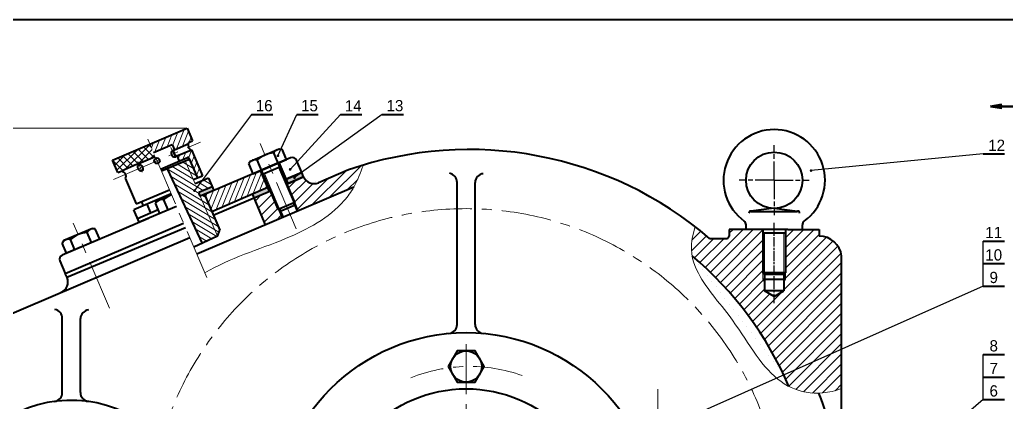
# Model space of a CAD drawing. Header units: millimetres. Extents: x -190 to 12889, y -227 to 3957.
# Drawn here: x 7124.5 to 7561.8, y 3787.3 to 3957 of the extents above; entities that cross this region are included whole.
import ezdxf

# ---------------------------------------------------------------- set-up
doc = ezdxf.new("R2010")
doc.units = ezdxf.units.MM
doc.header["$LTSCALE"] = 0.7
doc.header["$PDMODE"] = 35
doc.header["$PDSIZE"] = -4
for name, pattern in [('AM_ISO08W050', [18, 12, -1.5, 3, -1.5]), ('AM_ISO08W050x2', [9, 6, -0.75, 1.5, -0.75]), ('CENTER', [50.8, 31.75, -6.35, 6.35, -6.35])]:
    doc.linetypes.add(name, pattern=pattern)
doc.layers.get('0').update_dxf_attribs({"color": 255})
for name, color, linetype, lineweight in [('1. Nét đâm', 7, 'Continuous', 35), ('AM_5', 10, 'Continuous', 25), ('AM_7', 4, 'AM_ISO08W050', 25), ('AM_8', 1, 'Continuous', 25), ('CON', 7, 'Continuous', 50), ('manh', 1, 'Continuous', 13), ('net dam', 7, 'Continuous', 40), ('net manh', 2, 'Continuous', 13), ('tam', 4, 'CENTER', 13)]:
    doc.layers.add(name, color=color, linetype=linetype, lineweight=lineweight)
doc.dimstyles.new('ISO-25$0', dxfattribs={"dimtxt": 3.5, "dimasz": 2.5, "dimexe": 1.25, "dimexo": 0.625, "dimtad": 1, "dimtoh": 1, "dimtxsty": 'Standard', "dimcen": 2.5, "dimclrd": 3, "dimclre": 3, "dimclrt": 2, "dimadec": 0, "dimazin": 0, "dimtfac": 1, "dimtmove": 0, "dimatfit": 3, "dimfxl": 1, "dimlwd": 13, "dimlwe": 13, "dimarcsym": 0})
pattern_1 = [(45, (2254.031, 3257.259), (-2.245064, 2.245064), [])]

# ---------------------------------------------------------------- blocks, each defined once
blk = doc.blocks.new('dsfeer')
blk.add_lwpolyline([(0, 10), (-8.66, 5), (-8.66, -5), (0, -10), (8.66, -5), (8.66, 5)], close=True)
blk.add_circle((0, 0), 8.66)
blk = doc.blocks.new('*U796')
at = {"xscale": 0.8000000000000002, "yscale": 0.8000000000000002, "zscale": 0.8000000000000002, "rotation": 90.00000000000001}
blk.add_blockref('dsfeer', (0, 0), dxfattribs=at)
blk = doc.blocks.new('*U797')
at = {"layer": 'net dam', "color": 0, "linetype": 'ByBlock', "lineweight": -2}
blk.add_blockref('*U796', (684.53, 1701.06), dxfattribs=at)
for p, rotation in [((623.92, 1666.06), 60.00000000000001), ((745.13, 1666.06), 300.0000000000001), ((623.92, 1596.08), 120), ((745.13, 1596.08), 240), ((684.53, 1561.09), 180)]:
    blk.add_blockref('*U796', p, dxfattribs=dict(at, rotation=rotation))
blk = doc.blocks.new('*D824')
at = {"layer": 'AM_5', "color": 3, "linetype": 'Continuous', "lineweight": 13, "transparency": 16777216}
for p, q in [((7198.14, 3908.88), (6974.81, 3908.88)), ((6976.06, 3544.23), (6976.06, 3906.38)), ((7050.25, 3541.73), (6974.81, 3541.73))]:
    blk.add_line(p, q, dxfattribs=at)
at = {"layer": 'AM_5', "color": 3, "transparency": 16777216}
for points in [[(6975.64, 3906.38), (6976.47, 3906.38), (6976.06, 3908.88)], [(6975.64, 3544.23), (6976.47, 3544.23), (6976.06, 3541.73)]]:
    blk.add_solid(points, dxfattribs=at)
at = {"layer": 'Defpoints', "color": 0, "transparency": 16777216}
for p in [(6976.06, 3908.88), (7198.76, 3908.88), (7050.87, 3541.73)]:
    blk.add_point(p, dxfattribs=at)
at = {"layer": 'AM_5', "color": 2, "transparency": 16777216, "insert": (6973.39, 3725.3), "char_height": 3.5, "attachment_point": 5, "rotation": 90}
blk.add_mtext('367,15', dxfattribs=at)

msp = doc.modelspace()

# ---------------------------------------------------------------- hatches: boundary and pattern name
at = {"layer": 'AM_8'}
h = msp.add_hatch(color=256, dxfattribs=at)
edge = h.paths.add_edge_path(flags=0)
edge.add_arc((7238.9553, 3896.6819), 0.625, 0, 360)
h = msp.add_hatch(color=256, dxfattribs=at)
edge = h.paths.add_edge_path(flags=0)
edge.add_arc((7244.3898, 3890.6368), 0.625, 0, 360)
h = msp.add_hatch(color=256, dxfattribs=at)
edge = h.paths.add_edge_path(flags=0)
edge.add_arc((7475.3118, 3890.1129), 0.625, 0, 360)
h = msp.add_hatch(color=256, dxfattribs=at)
edge = h.paths.add_edge_path(flags=0)
edge.add_arc((7246.3003, 3886.9149), 0.625, 0, 360)
h = msp.add_hatch(color=256, dxfattribs=at)
edge = h.paths.add_edge_path(flags=0)
edge.add_arc((7201.9686, 3881.2107), 0.625, 0, 360)
at = {"layer": 'manh'}
h = msp.add_hatch(dxfattribs=at)
h.set_pattern_fill('_U', color=1, scale=2.08, angle=68.087558, style=0, pattern_type=0)
h.set_pattern_definition([(68.087558, (2454.7012, -4381.8207), (-1.9297309, 0.77623365), [])])
edge = h.paths.add_edge_path()
edge.add_line((7198.7645, 3908.8794), (7182.2054, 3901.8206))
edge.add_line((7182.2054, 3901.8206), (7183.774, 3898.141))
edge.add_line((7183.774, 3898.141), (7192.0539, 3901.6705))
edge.add_line((7192.0539, 3901.6705), (7193.0342, 3899.3708))
edge.add_line((7193.0342, 3899.3708), (7199.4374, 3902.099))
edge.add_ellipse((7200.0618, 3900.7359), major_axis=(-0.5882, 1.3799), ratio=0.33333333, start_angle=0, end_angle=2.291526, ccw=False)
edge.add_line((7199.4554, 3902.1073), (7199.2591, 3902.5678))
edge.add_line((7199.2591, 3902.5678), (7201.1173, 3903.36))
edge.add_line((7201.1173, 3903.36), (7198.7645, 3908.8794))
h = msp.add_hatch(dxfattribs=at)
h.set_pattern_fill('_U', color=1, scale=2.3, angle=45, style=0, double=1, pattern_type=0)
h.set_pattern_definition([(45, (2254.0311, 3257.259), (-1.6263456, 1.6263456), []), (135, (2254.0311, 3257.259), (-1.6263456, -1.6263456), [])])
h.paths.add_polyline_path([(7184.5601, 3896.299), (7183.7747, 3898.1413), (7182.2062, 3901.8209), (7165.6479, 3894.7625), (7167.5401, 3890.3236), (7167.9287, 3889.412), (7168.0687, 3889.272), (7169.8405, 3890.0273), (7176.2803, 3892.7711)])
h = msp.add_hatch(dxfattribs=at)
h.set_pattern_fill('_USER', color=1, scale=2.05, angle=68, pattern_type=0)
h.set_pattern_definition([(68, (2254.0311, 3257.259), (-1.9007269, 0.7679435), [])])
h.paths.add_polyline_path([(7200.65, 3899.356), (7194.2107, 3896.6111), (7195.191, 3894.3113), (7199.3306, 3896.0759), (7203.252, 3886.8768), (7205.5517, 3887.8572)])
h = msp.add_hatch(dxfattribs=at)
h.set_pattern_fill('_USER', color=1, scale=2.05, angle=149, style=0, pattern_type=0)
h.set_pattern_definition([(149, (2254.0311, 3257.259), (-1.05582805, -1.757193), [])])
h.paths.add_polyline_path([(7206.3891, 3879.5176), (7204.5492, 3878.7333), (7212.1057, 3861.0068), (7213.1612, 3863.6309)])
h.paths.add_polyline_path([(7204.5492, 3878.7333), (7203.8434, 3880.3891), (7209.8228, 3882.938), (7208.1758, 3886.8016), (7202.1964, 3884.2527), (7197.8829, 3894.3717), (7189.7986, 3890.9255), (7205.2978, 3857.8315), (7212.1057, 3861.0068)])
edge = h.paths.add_edge_path()
edge.add_arc((7199.0667, 3895.4199), 0.5, -66.912442, 23.087558, ccw=False)
edge.add_line((7199.2628, 3894.9599), (7197.8829, 3894.3717))
edge.add_line((7197.8829, 3894.3717), (7201.4121, 3886.0926))
edge.add_line((7201.4121, 3886.0926), (7203.252, 3886.8768))
edge.add_line((7203.252, 3886.8768), (7199.5267, 3895.616))
h = msp.add_hatch(dxfattribs=at)
h.set_pattern_fill('ANSI31', color=1, style=0)
h.set_pattern_definition(pattern_1)
h.paths.add_polyline_path([(7235.7096, 3880.8701), (7235.4413, 3881.0313), (7228.2525, 3877.9669), (7233.3503, 3866.0081), (7240.708, 3869.1445), (7239.061, 3873.0081)])
edge = h.paths.add_edge_path()
edge.add_spline(control_points=[(7272.5706, 3882.7269), (7274.3362, 3885.8258), (7275.5803, 3889.1912), (7276.8244, 3892.5566)], knot_values=[174.44333269, 174.44333269, 174.44333269, 174.44333269, 185.15401574, 185.15401574, 185.15401574, 185.15401574], degree=3, periodic=0)
edge.add_arc((7323.833, 3735.9082), 163.5498, 106.703954, 109.138367)
edge.add_line((7270.2131, 3890.4185), (7256.8874, 3884.738))
edge.add_arc((7254.9267, 3889.3375), 5, 203.087558, 293.087558, ccw=False)
edge.add_line((7250.3272, 3887.3768), (7243.4294, 3884.4365))
edge.add_line((7243.4294, 3884.4365), (7242.9695, 3884.2404))
edge.add_line((7242.9695, 3884.2404), (7246.4203, 3876.1452))
edge.add_line((7246.4203, 3876.1452), (7248.0673, 3872.2816))
edge.add_line((7248.0673, 3872.2816), (7272.5706, 3882.7269))
h = msp.add_hatch(dxfattribs=at)
h.set_pattern_fill('_USER', color=1, scale=2.1, angle=68, pattern_type=0)
h.set_pattern_definition([(68, (2254.0311, 3257.259), (-1.9470861, 0.78667385), [])])
h.paths.add_polyline_path([(7231.2289, 3890.1063), (7206.3891, 3879.5176), (7209.5886, 3872.0118), (7234.366, 3882.747)])
h = msp.add_hatch(color=1, dxfattribs=at)
h.dxf.hatch_style = 1
h.paths.add_polyline_path([(7235.1503, 3880.9072), (7234.366, 3882.747), (7227.4856, 3879.766), (7228.2525, 3877.9669)])
h.paths.add_polyline_path([(7250.3272, 3887.3768), (7249.5429, 3889.2166), (7242.6452, 3886.2763), (7243.4294, 3884.4365)])
h = msp.add_hatch(color=1, dxfattribs=at)
h.dxf.hatch_style = 1
h.paths.add_polyline_path([(7210.5286, 3881.2822), (7209.8228, 3882.938), (7203.8434, 3880.3891), (7204.5492, 3878.7333)])
h = msp.add_hatch(dxfattribs=at)
h.set_pattern_fill('ANSI31', color=1, style=0)
h.set_pattern_definition(pattern_1)
edge = h.paths.add_edge_path()
edge.add_line((7453.9877, 3864.0225), (7452.9877, 3864.0225))
edge.add_line((7452.9877, 3864.0225), (7439.0243, 3864.0225))
edge.add_line((7439.0243, 3864.0225), (7439.0243, 3861.0225))
edge.add_arc((7437.8102, 3861.2366), 1.2328, 280, 350, ccw=False)
edge.add_line((7438.0243, 3860.0225), (7430.342, 3860.0225))
edge.add_arc((7323.833, 3735.9082), 163.5498, 49.365393, 52.280729)
edge.add_spline(control_points=[(7423.8916, 3865.2789), (7422.2756, 3860.0703), (7421.9534, 3855.9919), (7422.5729, 3852.3143)], knot_values=[87.07101689, 87.07101689, 87.07101689, 87.07101689, 97.03532828, 97.03532828, 97.03532828, 97.03532828], degree=3, periodic=0)
edge.add_arc((7322.3728, 3733.2281), 155.6329, 25.224088, 49.922468, ccw=False)
edge.add_line((7463.1658, 3799.5526), (7488.8728, 3810.9802))
edge.add_line((7488.8728, 3810.9802), (7488.8728, 3852.2832))
edge.add_arc((7478.9511, 3851.0342), 10, 7.174891, 90)
edge.add_line((7478.9511, 3861.0342), (7478.9511, 3864.0342))
edge.add_line((7478.9511, 3864.0342), (7464.9877, 3864.0225))
edge.add_line((7464.9877, 3864.0225), (7463.9877, 3864.0225))
edge.add_line((7463.9877, 3864.0225), (7463.9877, 3844.7725))
edge.add_line((7463.9877, 3844.7725), (7463.9877, 3841.7466))
edge.add_line((7463.9877, 3841.7466), (7463.3111, 3840.4966))
edge.add_line((7463.3111, 3840.4966), (7463.3111, 3836.7466))
edge.add_line((7463.3111, 3836.7466), (7458.9877, 3834.2504))
edge.add_line((7458.9877, 3834.2504), (7454.6643, 3836.7466))
edge.add_line((7454.6643, 3836.7466), (7454.6643, 3840.4966))
edge.add_line((7454.6643, 3840.4966), (7453.9877, 3841.7466))
edge.add_line((7453.9877, 3841.7466), (7453.9877, 3844.7725))
edge.add_line((7453.9877, 3844.7725), (7453.9877, 3864.0225))
edge = h.paths.add_edge_path()
edge.add_line((7488.8728, 3810.9802), (7463.1658, 3799.5526))
edge.add_arc((7322.3728, 3733.2281), 155.6329, 23.141901, 25.224088, ccw=False)
edge.add_spline(control_points=[(7465.4826, 3794.3933), (7471.9123, 3791.0575), (7479.7528, 3790.1332), (7488.8728, 3793.4175)], knot_values=[0, 0, 0, 0, 22.3791233, 22.3791233, 22.3791233, 22.3791233], degree=3, periodic=0)
edge.add_line((7488.8728, 3793.4175), (7488.8728, 3810.9802))

# ---------------------------------------------------------------- linework, layer by layer
at = {"layer": '1. Nét đâm'}
for p, q in [((7242.7277, 3895.008), (7240.787, 3899.5608)), ((7199.5267, 3895.616), (7199.5267, 3895.616)), ((7145.4578, 3842.6732), (7145.4578, 3842.6732))]:
    msp.add_line(p, q, dxfattribs=at)
at = {"layer": 'AM_7'}
for q in [(7458.9877, 3901.3213), (7443.4877, 3885.8213), (7474.4877, 3885.8213), (7458.9877, 3870.3213)]:
    msp.add_line((7458.9877, 3885.8213), q, dxfattribs=at)
at = {"layer": 'AM_7', "linetype": 'AM_ISO08W050x2'}
msp.add_line((7458.9877, 3831.2504), (7458.9877, 3867.0225), dxfattribs=at)
at = {"layer": 'AM_8'}
for p, q in [((7227.1803, 3915.0236), (7201.9999, 3881.3392)), ((7238.9073, 3896.6394), (7247.2956, 3915.0236)), ((7266.6331, 3915.0236), (7244.3469, 3890.6053)), ((7285.1556, 3915.0236), (7246.7121, 3887.3851)), ((7551.5419, 3897.5093), (7475.3118, 3890.1129)), ((7551.5419, 3838.8389), (7551.5419, 3858.8389)), ((7551.5419, 3838.8389), (7415.9983, 3778.4236)), ((7551.5419, 3788.502), (7551.5419, 3808.502)), ((7551.5419, 3788.502), (7509.5022, 3752.5892))]:
    msp.add_line(p, q, dxfattribs=at)
at = {"layer": 'CON'}
for p, q in [((7228.0092, 3888.7338), (7242.7277, 3895.008)), ((7239.5081, 3893.6355), (7231.2289, 3890.1063)), ((7242.6452, 3886.2763), (7249.5429, 3889.2166)), ((7242.9695, 3884.2404), (7243.4294, 3884.4365)), ((7250.3272, 3887.3768), (7243.4294, 3884.4365)), ((7250.3272, 3887.3768), (7250.3272, 3887.3768)), ((7167.5324, 3852.0831), (7167.5632, 3852.011))]:
    msp.add_line(p, q, dxfattribs=at)
at = {"layer": 'CON', "color": 1, "linetype": 'Continuous'}
for p, q in [((7235.7096, 3880.8701), (7235.4413, 3881.0313)), ((7161.8742, 3849.6371), (7161.8621, 3849.6443)), ((7164.968, 3850.9281), (7164.9255, 3850.9535))]:
    msp.add_line(p, q, dxfattribs=at)
at = {"layer": 'manh', "color": 1, "linetype": 'Continuous'}
msp.add_line((7168.0687, 3889.272), (7167.9287, 3889.412), dxfattribs=at)
at = {"layer": 'net dam'}
for p, q in [((8091.9903, 3957.0433), (6902.9903, 3957.0433)), ((7227.1803, 3915.0236), (7236.6803, 3915.0236)), ((7227.1803, 3915.0236), (7236.6803, 3915.0236)), ((7247.2956, 3915.0236), (7256.7956, 3915.0236)), ((7247.2956, 3915.0236), (7256.7956, 3915.0236)), ((7266.6331, 3915.0236), (7276.1331, 3915.0236)), ((7266.6331, 3915.0236), (7276.1331, 3915.0236)), ((7285.1556, 3915.0236), (7294.6556, 3915.0236)), ((7285.1556, 3915.0236), (7294.6556, 3915.0236)), ((7165.6479, 3894.7625), (7198.7645, 3908.8794)), ((7198.7645, 3908.8794), (7201.1173, 3903.36)), ((7183.7747, 3898.1413), (7192.0539, 3901.6705)), ((7192.0539, 3901.6705), (7193.0347, 3899.3697)), ((7193.0347, 3899.3697), (7199.4741, 3902.1146)), ((7199.2775, 3902.5757), (7201.1173, 3903.36)), ((7199.4741, 3902.1146), (7199.2775, 3902.5757)), ((7194.2107, 3896.6111), (7200.65, 3899.356)), ((7200.65, 3899.356), (7205.5517, 3887.8572)), ((7226.8502, 3894.3273), (7239.4948, 3899.7175)), ((7226.8502, 3894.3273), (7239.4948, 3899.7175)), ((7239.5187, 3892.3356), (7237.1213, 3897.9596)), ((7239.4948, 3899.7175), (7240.787, 3899.5608)), ((7242.4725, 3895.6067), (7240.787, 3899.5608)), ((7551.5419, 3897.5093), (7561.0419, 3897.5093)), ((7551.5419, 3897.5093), (7561.0419, 3897.5093)), ((7168.0007, 3889.243), (7165.6479, 3894.7625)), ((7176.2803, 3892.7711), (7169.8405, 3890.0273)), ((7176.2803, 3892.7711), (7184.5601, 3896.299)), ((7186.9118, 3890.782), (7198.8706, 3895.8798)), ((7199.2628, 3894.9599), (7187.304, 3889.8621)), ((7194.2107, 3896.6111), (7195.191, 3894.3113)), ((7199.5267, 3895.616), (7203.252, 3886.8768)), ((7244.566, 3895.7916), (7206.3891, 3879.5176)), ((7226.8502, 3894.3273), (7226.0684, 3893.2866)), ((7228.0092, 3888.7338), (7226.0684, 3893.2866)), ((7232.1594, 3889.1985), (7229.762, 3894.8225)), ((7243.4379, 3884.4166), (7239.5081, 3893.6355)), ((7249.5429, 3889.2166), (7247.1901, 3894.7361)), ((7168.0007, 3889.243), (7169.8405, 3890.0273)), ((7170.036, 3889.5688), (7169.8405, 3890.0273)), ((7170.036, 3889.5688), (7170.0371, 3889.5662)), ((7189.7986, 3890.9255), (7205.2978, 3857.8196)), ((7235.1503, 3880.9072), (7231.2289, 3890.1063)), ((7239.061, 3873.0081), (7232.1594, 3889.1985)), ((7232.3947, 3888.6465), (7239.7539, 3891.7836)), ((7246.4203, 3876.1452), (7239.5187, 3892.3356)), ((7270.2131, 3890.4185), (7256.8874, 3884.738)), ((7171.213, 3886.8076), (7176.1147, 3875.3088)), ((7201.4121, 3886.0926), (7205.5517, 3887.8572)), ((7208.1758, 3886.8016), (7202.1964, 3884.2527)), ((7208.1758, 3886.8016), (7210.5286, 3881.2822)), ((7318.3533, 3821.8693), (7318.3533, 3884.811)), ((7326.3533, 3821.8693), (7326.3533, 3884.9036)), ((7191.6175, 3879.7432), (7175.0592, 3872.6847)), ((7176.1147, 3875.3088), (7190.8332, 3881.583)), ((7191.7743, 3879.3752), (7185.4515, 3876.6799)), ((7272.5706, 3882.7269), (7202.9895, 3853.0659)), ((7209.8228, 3882.938), (7203.8434, 3880.3891)), ((7204.5492, 3878.7333), (7203.8434, 3880.3891)), ((7210.5286, 3881.2822), (7204.5492, 3878.7333)), ((7206.3891, 3879.5176), (7213.1612, 3863.6309)), ((7210.3104, 3870.3185), (7235.6102, 3881.1033)), ((7227.4683, 3879.8067), (7233.3503, 3866.0081)), ((7178.4145, 3876.2891), (7179.1988, 3874.4493)), ((7182.6855, 3871.37), (7181.0386, 3875.2336)), ((7185.4515, 3876.6799), (7184.6698, 3875.6392)), ((7186.6106, 3871.0864), (7184.6698, 3875.6392)), ((7190.2902, 3872.655), (7188.3634, 3877.1751)), ((7239.061, 3873.0081), (7246.4203, 3876.1452)), ((7246.4203, 3876.1452), (7245.787, 3874.5708)), ((7246.1036, 3875.358), (7247.5153, 3872.0463)), ((7177.412, 3867.1653), (7175.0592, 3872.6847)), ((7185.8896, 3872.7778), (7176.7343, 3868.7552)), ((7193.9703, 3874.2237), (7177.412, 3867.1653)), ((7239.061, 3873.0081), (7240.6355, 3872.3748)), ((7239.8483, 3872.6915), (7241.2599, 3869.3798)), ((7240.6355, 3872.3748), (7245.787, 3874.5708)), ((7458.9877, 3873.5213), (7448.6377, 3872.1713)), ((7448.6377, 3871.9713), (7469.3377, 3871.9713)), ((7458.9877, 3873.5213), (7469.3377, 3872.1713)), ((7181.5516, 3868.9299), (7143.3747, 3852.6558)), ((7156.7001, 3864.4238), (7144.0554, 3859.0336)), ((7156.7001, 3864.4238), (7144.0554, 3859.0336)), ((7198.0212, 3864.7208), (7145.4381, 3842.7192)), ((7156.2534, 3858.1458), (7154.3265, 3862.6659)), ((7156.7001, 3864.4238), (7157.9922, 3864.2671)), ((7159.933, 3859.7143), (7157.9922, 3864.2671)), ((7212.1057, 3861.0068), (7213.1612, 3863.6309)), ((7452.9877, 3864.0225), (7439.0243, 3864.0225)), ((7439.0243, 3864.0225), (7439.0243, 3861.0225)), ((7464.9877, 3864.0225), (7452.9877, 3864.0225)), ((7453.9877, 3864.0225), (7453.9877, 3844.7725)), ((7453.9877, 3862.4348), (7463.9877, 3862.4348)), ((7463.9877, 3864.0225), (7463.9877, 3844.7725)), ((7464.9877, 3864.0225), (7478.9511, 3864.0342)), ((7478.9511, 3864.0342), (7478.9511, 3861.0342)), ((7112.9349, 3823.374), (7199.8524, 3860.4251)), ((7144.0554, 3859.0336), (7143.2737, 3857.9929)), ((7145.2145, 3853.4401), (7143.2737, 3857.9929)), ((7159.933, 3859.7143), (7145.2145, 3853.4401)), ((7148.8941, 3855.0087), (7146.9673, 3859.5288)), ((7212.1057, 3861.0068), (7201.6842, 3856.1278)), ((7430.342, 3860.0225), (7438.0243, 3860.0225)), ((7551.5419, 3858.8389), (7561.0419, 3858.8389)), ((7551.5419, 3858.8389), (7561.0419, 3858.8389)), ((7189.2735, 3855.9155), (7189.2735, 3855.9155)), ((7189.2735, 3855.9155), (7189.2735, 3855.9155)), ((7142.3191, 3850.0318), (7144.672, 3844.5123)), ((7488.8728, 3749.2281), (7488.8728, 3852.2832)), ((7551.5419, 3848.8389), (7551.5419, 3848.8389)), ((7551.5419, 3848.8389), (7561.0419, 3848.8389)), ((7551.5419, 3848.8389), (7561.0419, 3848.8389)), ((7144.672, 3844.5123), (7151.5713, 3847.4533)), ((7145.4578, 3842.6732), (7144.672, 3844.5123)), ((7454.6643, 3844.0225), (7453.9877, 3844.7725)), ((7454.5909, 3844.7725), (7453.9877, 3844.7725)), ((7463.3846, 3844.7725), (7454.5909, 3844.7725)), ((7463.3111, 3844.0225), (7463.9877, 3844.7725)), ((7463.9877, 3844.7725), (7463.3846, 3844.7725)), ((7463.9877, 3841.7466), (7453.9877, 3841.7466)), ((7454.6643, 3844.0225), (7454.6643, 3836.7466)), ((7463.3111, 3844.0225), (7454.6643, 3844.0225)), ((7463.3111, 3844.0225), (7463.3111, 3836.7466)), ((7458.9877, 3834.2504), (7454.6643, 3836.7466)), ((7463.3111, 3836.7466), (7454.6643, 3836.7466)), ((7458.9877, 3834.2504), (7463.3111, 3836.7466)), ((7551.5419, 3838.8389), (7561.0419, 3838.8389)), ((7551.5419, 3838.8389), (7561.0419, 3838.8389)), ((7143.3728, 3791.6827), (7143.3728, 3824.4426)), ((7151.3728, 3791.6827), (7151.3728, 3824.4426)), ((7551.5419, 3808.502), (7561.0419, 3808.502)), ((7551.5419, 3808.502), (7561.0419, 3808.502)), ((7551.5419, 3798.502), (7551.5419, 3798.502)), ((7551.5419, 3798.502), (7561.0419, 3798.502)), ((7551.5419, 3798.502), (7561.0419, 3798.502)), ((7551.5419, 3788.502), (7561.0419, 3788.502)), ((7551.5419, 3788.502), (7561.0419, 3788.502))]:
    msp.add_line(p, q, dxfattribs=at)
at = {"layer": 'net dam', "color": 7, "linetype": 'Continuous', "lineweight": 50}
for p, q in [((7554.8677, 3918.6176), (7559.8738, 3919.4138)), ((7559.8676, 3918.5805), (7554.8677, 3918.6176)), ((7559.8614, 3917.7471), (7554.8677, 3918.6176))]:
    msp.add_line(p, q, dxfattribs=at)
at = {"layer": 'net dam', "color": 7, "linetype": 'AM_ISO08W050', "lineweight": 50}
msp.add_line((7559.8676, 3918.5805), (7572.5877, 3918.5433), dxfattribs=at)
at = {"layer": 'net dam', "ltscale": 2}
for p, q in [((7446.4968, 3864.0226), (7446.4968, 3866.0662)), ((7471.4968, 3864.0215), (7471.4968, 3866.0795))]:
    msp.add_line(p, q, dxfattribs=at)
at = {"layer": 'net dam'}
for points in [[(7243.4294, 3884.4365), (7250.3272, 3887.3768), (7249.5429, 3889.2166), (7242.1852, 3886.0802)], [(7209.5886, 3872.0118), (7234.8248, 3882.9458)], [(7151.5713, 3847.4533), (7197.1074, 3866.8645)]]:
    msp.add_lwpolyline(points, dxfattribs=at)
at = {"layer": 'net dam', "ltscale": 0.5}
msp.add_circle((7458.9877, 3885.8213), 12.5, dxfattribs=at)
at = {"layer": 'net dam'}
for centre, radius in [((7185.3433, 3894.4617), 1.2423), ((7322.3728, 3733.2281), 85), ((7322.3728, 3733.2281), 60.0823)]:
    msp.add_circle(centre, radius, dxfattribs=at)
at = {"layer": 'net dam', "ltscale": 0.5}
for centre, radius, start, end in [((7458.9877, 3885.8213), 22.5, 306.313868, 233.738946), ((7444.4968, 3866.0662), 2, 0, 53.738946), ((7473.4968, 3866.0795), 2, 126.313868, 180)]:
    msp.add_arc(centre, radius, start, end, dxfattribs=at)
at = {"layer": 'net dam'}
for centre, radius, start, end in [((7237.8782, 3885.9835), 12, 93.616337, 132.558779), ((7239.9693, 3896.3787), 3.2574, 75.208679, 150.966438), ((7323.833, 3735.9082), 163.5498, 49.365393, 109.138367), ((7199.0667, 3895.4199), 0.5, 23.087558, 113.087558), ((7199.0667, 3895.4199), 0.5, 293.087558, 23.087558), ((7228.9304, 3891.6731), 3.2574, 75.208679, 150.966438), ((7245.3502, 3893.9518), 2, 23.087558, 113.087558), ((7314.3561, 3884.9593), 4, 357.875467, 80.966007), ((7330.3506, 3884.7553), 4, 94.784927, 177.875467), ((7254.9267, 3889.3375), 5, 203.087558, 293.087558), ((7196.4795, 3868.3361), 12, 113.085075, 132.558779), ((7187.5318, 3874.0257), 3.2574, 75.208679, 150.966438), ((7448.6377, 3871.2713), 0.9, 90, 180), ((7469.3377, 3871.2713), 0.9, 0, 90), ((7155.0834, 3850.6898), 12, 93.616337, 132.558779), ((7157.1745, 3861.085), 3.2574, 75.208679, 150.966438), ((7146.1357, 3856.3794), 3.2574, 75.208679, 150.966438), ((7437.8102, 3861.2366), 1.2328, 280, 350), ((7478.9511, 3851.0342), 10, 7.174891, 90), ((7144.1589, 3850.816), 2, 113.087558, 203.087558), ((7322.3728, 3733.2281), 155.6329, 23.102313, 49.922468), ((7140.8583, 3840.7125), 5, 293.087558, 23.087558), ((7139.3756, 3824.5909), 4, 357.875467, 80.966007), ((7155.3701, 3824.2943), 4, 94.784927, 177.875467), ((7314.3533, 3821.8693), 4, 275.812067, 0), ((7330.3533, 3821.8693), 4, 180, 264.187933), ((7147.3728, 3733.2281), 55, 212.599852, 147.080823), ((7139.3728, 3791.6827), 4, 276.90946, 0), ((7155.3728, 3791.6827), 4, 180, 263.09054), ((7341.9689, 3736.2257), 147.4782, 5.05803, 21.96436)]:
    msp.add_arc(centre, radius, start, end, dxfattribs=at)
for centre, major_axis, ratio, start_param, end_param in [((7200.062, 3900.7353), (0.588, -1.3793), 0.49985319, 3.14159265, 6.28318531), ((7192.7031, 3897.5987), (-0.5882, 1.3799), 0.66666667, 5.67469877, 10.0329645), ((7193.6227, 3897.9904), (0.588, -1.3793), 0.49985319, 3.14159265, 6.28318531)]:
    msp.add_ellipse(centre, major_axis=major_axis, ratio=ratio, start_param=start_param, end_param=end_param, dxfattribs=at)
msp.add_ellipse((7177.9836, 3891.3244), major_axis=(-0.5882, 1.3799), ratio=0.66666667, dxfattribs=at)
at = {"layer": 'net dam', "extrusion": (-1.79951e-47, -1.36214e-47, -1)}
msp.add_ellipse((7170.625, 3888.1869), major_axis=(0.588, -1.3793), ratio=0.49985319, start_param=3.14159265, end_param=6.28318531, dxfattribs=at)
at = {"layer": 'net manh'}
for p, q in [((7202.1964, 3884.2527), (7197.8829, 3894.3717)), ((7239.8483, 3872.6915), (7232.9466, 3888.8818)), ((7246.1036, 3875.358), (7239.202, 3891.5483)), ((7212.1057, 3861.0068), (7204.5492, 3878.7333)), ((7246.4203, 3876.1452), (7248.0673, 3872.2816)), ((7239.061, 3873.0081), (7240.708, 3869.1445)), ((7454.6643, 3862.4348), (7453.9877, 3862.8678)), ((7454.6643, 3844.0225), (7454.6643, 3862.4348)), ((7463.3111, 3862.4348), (7463.9877, 3862.8678)), ((7463.3111, 3844.0225), (7463.3111, 3862.4348)), ((7453.9877, 3844.7725), (7453.9877, 3841.7466)), ((7463.9877, 3844.7725), (7463.9877, 3841.7466)), ((7453.9877, 3841.7466), (7454.6643, 3840.4966)), ((7463.9877, 3841.7466), (7463.3111, 3840.4966))]:
    msp.add_line(p, q, dxfattribs=at)
for points, knots in [([(7206.5506, 3844.7119), (7217.8325, 3851.4815), (7239.9431, 3857.5909), (7263.8035, 3870.201), (7273.4931, 3883.5452), (7275.5803, 3889.1912), (7276.8244, 3892.5566)], [97.10065591, 97.10065591, 97.10065591, 97.10065591, 136.17957147, 167.18496455, 174.44333269, 185.15401574, 185.15401574, 185.15401574, 185.15401574]), ([(7488.8728, 3793.4175), (7477.304, 3789.2514), (7456.8108, 3794.8667), (7443.7668, 3821.8382), (7422.5499, 3844.8539), (7421.5135, 3857.6139), (7423.8916, 3865.2789)], [0, 0, 0, 0, 28.38833639, 61.17347102, 82.37181029, 97.03532828, 97.03532828, 97.03532828, 97.03532828])]:
    msp.add_open_spline(points, degree=3, knots=knots, dxfattribs=at)
at = {"layer": 'tam'}
for p, q in [((7207.4294, 3842.6504), (7180.0339, 3906.9168)), ((7166.0253, 3886.2268), (7204.6613, 3902.6966)), ((7247.1001, 3864.35), (7231.0167, 3902.0796)), ((7191.5267, 3900.3584), (7193.4874, 3895.7589)), ((7176.8073, 3894.0838), (7178.768, 3889.4843)), ((7164.3053, 3829.0563), (7148.222, 3866.7859)), ((7322.3728, 3813.1402), (7322.3728, 3648.5653)), ((7407.3728, 3666.9536), (7407.3728, 3793.2281))]:
    msp.add_line(p, q, dxfattribs=at)
msp.add_circle((7322.3728, 3733.2281), 140, dxfattribs=at)
msp.add_arc((7323.8728, 3733.2281), 70, 70.488764, 111.818994, dxfattribs=at)

# ---------------------------------------------------------------- block references
at = {"layer": 'net dam'}
msp.add_blockref('*U797', (6637.8476, 2102.1559), dxfattribs=at)

# ---------------------------------------------------------------- texts
at = {"layer": 'net dam', "color": 7}
for s, p in [('16', (7229.1381, 3916.4213)), ('15', (7249.2329, 3916.4213)), ('14', (7268.5994, 3916.3361)), ('13', (7287.1117, 3916.4248))]:
    msp.add_text(s, height=5, dxfattribs=at).set_placement(p)
at = {"layer": 'net dam', "color": 7, "char_height": 5, "attachment_point": 8}
for s, insert in [('12', (7557.6044, 3898.8218)), ('11', (7556.2919, 3860.1514)), ('10', (7556.2919, 3850.1514)), ('9', (7556.2919, 3840.1514)), ('8', (7556.2919, 3809.8145)), ('7', (7556.2919, 3799.8145)), ('6', (7556.2919, 3789.8145))]:
    msp.add_mtext(s, dxfattribs=dict(at, insert=insert))

# ---------------------------------------------------------------- dimensions: what is measured, and where the dimension line sits
at = {"layer": 'AM_5'}
dim = msp.add_linear_dim(base=(6976.0565, 3908.8794), p1=(7050.8728, 3541.7281), p2=(7198.7645, 3908.8794), angle=90, dimstyle='ISO-25$0', override={"dimpost": ''}, dxfattribs=at)
dim.commit()
dim.dimension.update_dxf_attribs({"geometry": '*D824', "text_midpoint": (6973.3898, 3725.3038)})

doc.saveas('drawing.dxf')
